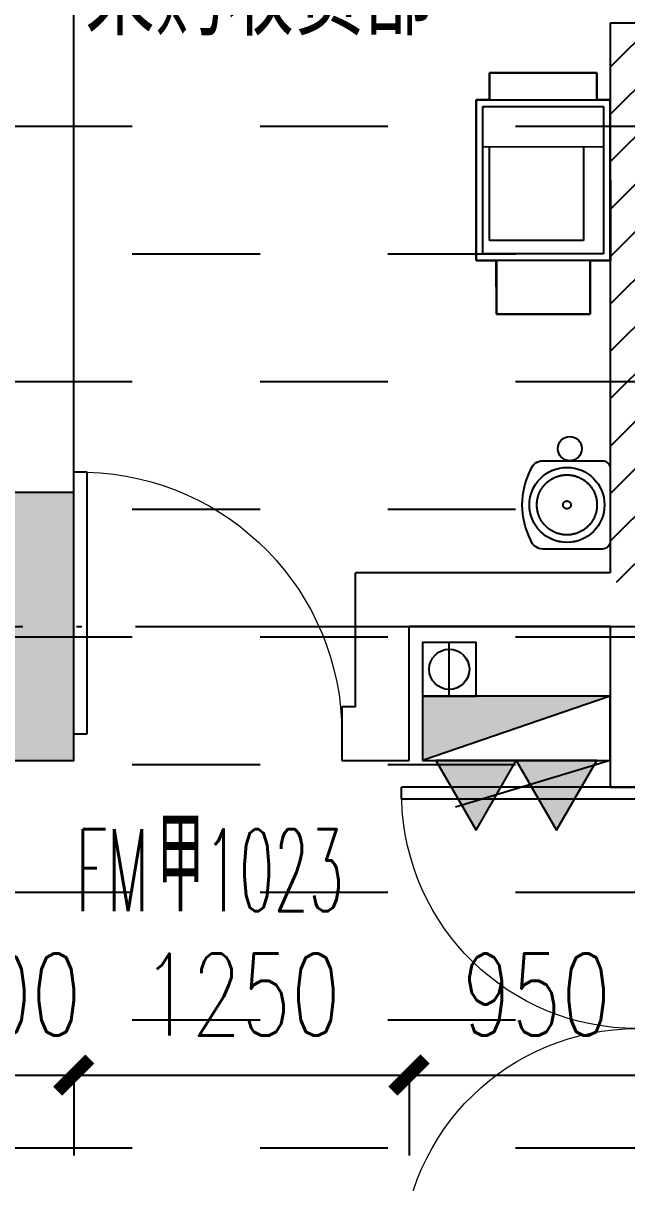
# Model space of a CAD drawing. Header units: millimetres. Extents: x 12325263 to 13848842, y -1463133 to 573208.
# Drawn here: x 12578309 to 12580559, y -821662 to -817337 of the extents above; entities that cross this region are included whole.
import ezdxf
from ezdxf.xclip import XClip

# ---------------------------------------------------------------- set-up
doc = ezdxf.new("R2010")
doc.units = ezdxf.units.MM
doc.header["$LTSCALE"] = 1000
doc.header["$XCLIPFRAME"] = 0
for name, pattern in [('DOTE', [2.42, 2, -0.2, 0.02, -0.2]), ('HIDDEN', [9.525, 6.35, -3.175]), ('HIDDEN2', [4.7625, 3.175, -1.5875])]:
    doc.linetypes.add(name, pattern=pattern)
for name, color, linetype in [('#s-灭火器', 20, 'Continuous'), ('A-ANNO-TEXT', 7, 'Continuous'), ('A-AXIS', 16, 'DOTE'), ('A-COLS', 6, 'Continuous'), ('A-WALL', 5, 'Continuous'), ('A-WALL-PATT', 8, 'Continuous'), ('A_WALL(防火墙)', 151, 'Continuous'), ('DOOR_FIRE', 1, 'Continuous'), ('DOOR_FIRE_TEXT', 7, 'Continuous'), ('EQUIP_消火栓', 7, 'Continuous'), ('fur202301', 252, 'Continuous'), ('PUB_DIM', 83, 'Continuous'), ('PUB_HATCH', 8, 'Continuous'), ('VPIPE-消防高', 3, 'Continuous'), ('WALL', 5, 'Continuous'), ('WALL-SHATCH', 8, 'Continuous'), ('WINDOW', 4, 'Continuous'), ('WINDOW_TEXT', 7, 'Continuous'), ('建筑-楼板开洞', 251, 'Continuous'), ('水条件', 1, 'Continuous')]:
    doc.layers.add(name, color=color, linetype=linetype)
doc.styles.add('_TCH_DIM_T3', font='SIMPLEX.shx', dxfattribs={"width": 0.705882, "bigfont": 'GBCBIG.shx'})
doc.styles.add('_TCH_WINDOW', font='SIMPLEX', dxfattribs={"width": 0.7, "height": 3.5, "bigfont": 'GBCBIG'})
doc.styles.add('TITXV', font='', dxfattribs={"width": 0.7})
doc.styles.get('TITXV').set_extended_font_data('SimSun')
doc.dimstyles.new('_TCH_ARCH&&120', dxfattribs={"dimtxt": 306, "dimasz": 120, "dimexe": 300, "dimexo": 360, "dimgap": 147, "dimtad": 1, "dimdec": 0, "dimzin": 0, "dimdsep": 46, "dimtxsty": '_TCH_DIM_T3', "dimblk": 'ARCHTICK', "dimcen": 0.09, "dimclrt": 7, "dimazin": 2, "dimtfac": 1, "dimtdec": 0, "dimtix": 1, "dimtmove": 2, "dimatfit": 3, "dimfxl": 1, "dimfxlon": 1, "dimtolj": 1, "dimtzin": 0, "dimarcsym": 0})

# ---------------------------------------------------------------- blocks, each defined once
blk = doc.blocks.new('adgshg13-A$C7F010FC0')
at = {"layer": 'WALL-SHATCH'}
h = blk.add_hatch(color=256, dxfattribs=at)
h.dxf.hatch_style = 1
h.paths.add_polyline_path([(-60384.2, -16880.9), (-763.2, 197.5), (12587.6, -13153.3), (12587.6, -157996), (-162964.9, -188820.4), (-171262.4, -180522.9), (-171262.4, -31310.9), (-150707.2, -10755.7), (-131860.1, -7980.9), (-99162.4, -7980.9), (-99162.4, -4980.9), (-76620.4, -4980.9), (-70107.7, -16880.9)], flags=16)
h.paths.add_polyline_path([(-60091.2, -16380.9), (-646.9, 646.9), (12987.6, -12987.6), (12987.6, -158331.9), (-163100.6, -189250.4), (-171662.4, -180688.6), (-171662.4, -31145.2), (-150777.9, -10260.7), (-131896.7, -7480.9), (-99562.4, -7480.9), (-99562.4, -4580.9), (-76365.6, -4580.9), (-69907.5, -16380.9)])
blk = doc.blocks.new('A$C4C7A72D3')
at = {"layer": 'WALL', "color": 1}
blk.add_blockref('adgshg13-A$C7F010FC0', (210433, 205503.6), dxfattribs=at)
blk = doc.blocks.new('qlzw')
at = {"layer": 'A-AXIS'}
blk.add_line((12411416.8, 1062289.8), (12486866.8, 1062289.8), dxfattribs=at)
blk = doc.blocks.new('_FZH')
blk.add_lwpolyline([(-0.5, -0.5), (0.5, -0.5), (0.5, 0.5), (-0.5, 0.5)], close=True)
at = {"layer": 'PUB_HATCH'}
blk.add_solid([(-0.5, -0.5), (0.5, -0.5), (-0.5, 0.5), (0.5, 0.5)], dxfattribs=at)
blk = doc.blocks.new('asdfdsfds')
at = {"layer": 'A-COLS', "xscale": 1000, "yscale": 1000, "zscale": 1000, "rotation": 270}
blk.add_blockref('_FZH', (-26300, 66300), dxfattribs=at)
blk = doc.blocks.new('管位')
at = {"layer": '水条件'}
blk.add_line((12573126, 675360.4), (12573126, 675160.4), dxfattribs=at)
blk.add_lwpolyline([(12573026, 675360.4), (12573226, 675360.4), (12573226, 675160.4), (12573026, 675160.4)], close=True, dxfattribs=at)
blk = doc.blocks.new('灭火器')
at = {"layer": '#s-灭火器', "ltscale": 1000}
for points in [[(292444.1, 59706.6), (292144.1, 59706.6), (292294.1, 59446.8)], [(292744.1, 59706.6), (292444.1, 59706.6), (292594.1, 59446.8)]]:
    blk.add_hatch(color=256, dxfattribs=at).paths.add_polyline_path(points)
for points in [[(292294.1, 59446.8), (292444.1, 59706.6), (292144.1, 59706.6)], [(292594.1, 59446.8), (292744.1, 59706.6), (292444.1, 59706.6)]]:
    blk.add_lwpolyline(points, close=True, dxfattribs=at)
blk = doc.blocks.new('$TWTSYS$00000508')
for p, q in [((-0.5, 0.5), (0.3236, 1.2241)), ((-0.5, 0.5), (-0.5, -0.5)), ((-0.5, -0.5), (0.5, 0.5)), ((0.5, 0.5), (-0.5, 0.5)), ((0.5, -0.5), (0.5, 0.5)), ((-0.5, -0.5), (0.5, -0.5))]:
    blk.add_line(p, q)
blk.add_solid([(0.5, -0.5), (0.5, 0.5), (-0.5, -0.5)])
blk = doc.blocks.new('消火栓')
at = {"layer": '#s-灭火器', "rotation": 180.0000000000001}
blk.add_blockref('灭火器', (12864422.1, 734931.8), dxfattribs=at)
at = {"layer": 'EQUIP_消火栓', "xscale": 700, "yscale": 240, "zscale": 700}
blk.add_blockref('$TWTSYS$00000508', (12571977.9, 675105.2), dxfattribs=at)
blk = doc.blocks.new('asdfasfasdfsdf')
at = {"layer": 'VPIPE-消防高'}
blk.add_circle((11300.1, 48890), 75, dxfattribs=at)
at = {"rotation": 180}
blk.add_blockref('消火栓', (12583528.1, 723775.2), dxfattribs=at)
at = {"layer": '水条件', "xscale": -1, "rotation": 180}
blk.add_blockref('管位', (-12561825.8, 724150.4), dxfattribs=at)
blk = doc.blocks.new('asdgagasdgfgsfhsgh')
at = {"layer": 'fur202301', "ltscale": 2}
for p, q in [((96508.2, -232880), (95908.2, -232880)), ((95908.2, -232930), (95908.2, -232880)), ((95908.2, -232880), (96508.2, -232880)), ((95908.2, -232880), (95908.2, -233380)), ((96508.2, -233380), (96508.2, -232880)), ((96508.2, -232880), (96508.2, -232955)), ((95908.2, -232930), (95808.2, -232930)), ((95808.2, -232930), (95808.2, -233330)), ((95808.2, -233330), (95808.2, -232930)), ((95808.2, -232930), (95908.2, -232930)), ((96708.2, -232955), (96508.2, -232955)), ((96508.2, -232955), (96708.2, -232955)), ((96708.2, -233305), (96708.2, -232955)), ((96708.2, -232955), (96708.2, -233305)), ((96508.2, -233305), (96708.2, -233305)), ((96708.2, -233305), (96508.2, -233305)), ((96508.2, -233305), (96508.2, -233380)), ((95808.2, -233330), (95908.2, -233330)), ((95908.2, -233330), (95808.2, -233330)), ((95908.2, -233380), (95908.2, -233330)), ((95908.2, -233380), (96508.2, -233380)), ((96508.2, -233380), (95908.2, -233380))]:
    blk.add_line(p, q, dxfattribs=at)
at = {"layer": 'fur202301', "linetype": 'HIDDEN'}
for p, q in [((96483.2, -232905), (95933.2, -232905)), ((95933.2, -232905), (95933.2, -233355)), ((96083.2, -232905), (96083.2, -233355)), ((96483.2, -233355), (96483.2, -232905)), ((96433.2, -232930), (96083.2, -232930)), ((96433.2, -233280), (96433.2, -232930)), ((96083.2, -233280), (96433.2, -233280)), ((95933.2, -233355), (96483.2, -233355))]:
    blk.add_line(p, q, dxfattribs=at)
blk = doc.blocks.new('asdgagasdgfg饮水机')
at = {"layer": 'fur202301', "color": 2, "linetype": 'Continuous'}
blk.add_lwpolyline([(-284945.5, 330965), (-284945.5, 330695.4, -0.414214), (-284975.5, 330665.4), (-285196.7, 330665.4, -0.329742), (-285241.8, 330698.8, -0.24073), (-285241.8, 330961.6, -0.329742), (-285196.7, 330995), (-284975.5, 330995, -0.414214), (-284945.5, 330965, -1)], format="xyb", dxfattribs=at)
for centre, radius in [((-285096.1, 331040), 45), ((-285106.9, 330830.2), 140)]:
    blk.add_circle(centre, radius, dxfattribs=at)
at = {"layer": 'fur202301', "color": 8, "linetype": 'HIDDEN2', "lineweight": -3}
for radius in [112, 14.7]:
    blk.add_circle((-285106.9, 330830.2), radius, dxfattribs=at)
blk = doc.blocks.new('asdgagjiaju')
at = {"layer": 'fur202301', "ltscale": 2, "extrusion": (-2.17033e-40, -1.88745e-44, -1)}
for p, q in [((12577364.8, -816499.4), (12577764.8, -816499.2)), ((12577764.8, -816499.2), (12577364.8, -816499.4)), ((12577364.8, -816599.4), (12577364.8, -816499.4)), ((12577364.8, -816499.4), (12577364.8, -816599.4)), ((12577764.8, -816499.2), (12577764.8, -816599.2)), ((12577764.8, -816599.2), (12577764.8, -816499.2)), ((12577314.8, -816599.4), (12577814.8, -816599.2)), ((12577315.1, -817199.4), (12577314.8, -816599.4)), ((12577364.8, -816599.4), (12577314.8, -816599.4)), ((12577314.8, -816599.4), (12577315.1, -817199.4)), ((12577814.8, -816599.2), (12577764.8, -816599.2)), ((12577814.8, -816599.2), (12577815.1, -817199.2)), ((12577815.1, -817199.2), (12577814.8, -816599.2)), ((12577815.1, -817199.2), (12577315.1, -817199.4)), ((12577315.1, -817199.4), (12577390.1, -817199.4)), ((12577390.2, -817399.4), (12577390.1, -817199.4)), ((12577390.1, -817199.4), (12577390.2, -817399.4)), ((12577740.1, -817199.2), (12577740.2, -817399.2)), ((12577740.2, -817399.2), (12577740.1, -817199.2)), ((12577740.1, -817199.2), (12577815.1, -817199.2)), ((12577740.2, -817399.2), (12577390.2, -817399.4)), ((12577390.2, -817399.4), (12577740.2, -817399.2))]:
    blk.add_line(p, q, dxfattribs=at)
at = {"layer": 'fur202301', "linetype": 'HIDDEN', "extrusion": (-2.17033e-40, -1.88745e-44, -1)}
for p, q in [((12577339.8, -816624.4), (12577789.8, -816624.2)), ((12577340.1, -817174.4), (12577339.8, -816624.4)), ((12577789.8, -816624.2), (12577790.1, -817174.2)), ((12577339.9, -816774.4), (12577789.9, -816774.2)), ((12577365.1, -817124.4), (12577364.9, -816774.4)), ((12577714.9, -816774.2), (12577715.1, -817124.2)), ((12577715.1, -817124.2), (12577365.1, -817124.4)), ((12577790.1, -817174.2), (12577340.1, -817174.4))]:
    blk.add_line(p, q, dxfattribs=at)
at = {"layer": 'fur202301', "linetype": 'Continuous'}
blk.add_lwpolyline([(12577814.7, -817975.4), (12577814.8, -818245, -0.414214), (12577784.8, -818275), (12577563.6, -818275.1, -0.329742), (12577518.4, -818241.7, -0.24073), (12577518.3, -817978.9, -0.329742), (12577563.5, -817945.5), (12577784.7, -817945.4, -0.414214), (12577814.7, -817975.4, -1)], format="xyb", dxfattribs=at)
for centre, radius in [((12577664.1, -817900.4), 45), ((12577653.3, -818110.3), 140)]:
    blk.add_circle(centre, radius, dxfattribs=at)
at = {"layer": 'fur202301', "linetype": 'HIDDEN2', "lineweight": -3}
for radius in [112, 14.7]:
    blk.add_circle((12577653.3, -818110.3), radius, dxfattribs=at)
blk = doc.blocks.new('sdfgsdffhg')
at = {"layer": 'fur202301'}
blk.add_blockref('asdgagjiaju', (-12578401.5, 873033.5), dxfattribs=at)
at = {"layer": 'fur202301', "extrusion": (-2.17033e-40, -1.88745e-44, -1), "rotation": 269.9716236165125}
blk.add_blockref('asdgagasdgfgsfhsgh', (234014.2, 152226.9), dxfattribs=at)
at = {"layer": 'fur202301', "rotation": 0.0228526129487273}
blk.add_blockref('asdgagasdgfg饮水机', (284490.7, -275793.2), dxfattribs=at)
blk = doc.blocks.new('_ArchTick')
at = {"color": 0, "linetype": 'ByBlock', "const_width": 0.4}
blk.add_lwpolyline([(-0.5, -0.5), (0.5, 0.5)], dxfattribs=at)
blk = doc.blocks.new('*D4657')
at = {"layer": 'Defpoints', "color": 0, "transparency": 16777216}
for p in [(12577996.8, -819886.8), (12578496.9, -819886.8), (12578496.9, -821260)]:
    blk.add_point(p, dxfattribs=at)
at = {"layer": 'PUB_DIM', "color": 0, "lineweight": -2, "transparency": 16777216}
for p, q in [((12577996.8, -821260), (12577876.8, -821260)), ((12577996.8, -821259), (12577996.8, -821560)), ((12577996.8, -821260), (12578496.9, -821260)), ((12578496.9, -821259), (12578496.9, -821560)), ((12578496.9, -821260), (12578616.9, -821260))]:
    blk.add_line(p, q, dxfattribs=at)
at = {"layer": 'PUB_DIM', "color": 0, "lineweight": -2, "transparency": 16777216, "xscale": 120, "yscale": 120, "zscale": 120}
blk.add_blockref('_ArchTick', (12577996.8, -821260), dxfattribs=at)
at = {"layer": 'PUB_DIM', "color": 0, "lineweight": -2, "transparency": 16777216, "xscale": 120, "yscale": 120, "zscale": 120, "rotation": 180}
blk.add_blockref('_ArchTick', (12578496.9, -821260), dxfattribs=at)
at = {"layer": 'PUB_DIM', "color": 7, "transparency": 16777216, "insert": (12578246.9, -820960), "char_height": 306, "attachment_point": 5, "style": '_TCH_DIM_T3'}
blk.add_mtext('\\A1;500', dxfattribs=at)
blk = doc.blocks.new('*D4658')
at = {"layer": 'Defpoints', "color": 0, "transparency": 16777216}
for p in [(12578496.9, -819886.8), (12579746.9, -819886.8), (12579746.9, -821260)]:
    blk.add_point(p, dxfattribs=at)
at = {"layer": 'PUB_DIM', "color": 0, "lineweight": -2, "transparency": 16777216}
for p, q in [((12578496.9, -821259), (12578496.9, -821560)), ((12578496.9, -821260), (12579746.9, -821260)), ((12579746.9, -821259), (12579746.9, -821560))]:
    blk.add_line(p, q, dxfattribs=at)
at = {"layer": 'PUB_DIM', "color": 0, "lineweight": -2, "transparency": 16777216, "xscale": 120, "yscale": 120, "zscale": 120, "rotation": 180}
blk.add_blockref('_ArchTick', (12578496.9, -821260), dxfattribs=at)
at = {"layer": 'PUB_DIM', "color": 0, "lineweight": -2, "transparency": 16777216, "xscale": 120, "yscale": 120, "zscale": 120}
blk.add_blockref('_ArchTick', (12579746.9, -821260), dxfattribs=at)
at = {"layer": 'PUB_DIM', "color": 7, "transparency": 16777216, "insert": (12579121.9, -820960), "char_height": 306, "attachment_point": 5, "style": '_TCH_DIM_T3'}
blk.add_mtext('\\A1;1250', dxfattribs=at)
blk = doc.blocks.new('*D4659')
at = {"layer": 'Defpoints', "color": 0, "transparency": 16777216}
for p in [(12579746.9, -819886.8), (12580697.1, -819886.8), (12580697.1, -821260)]:
    blk.add_point(p, dxfattribs=at)
at = {"layer": 'PUB_DIM', "color": 0, "lineweight": -2, "transparency": 16777216}
for p, q in [((12579746.9, -821259), (12579746.9, -821560)), ((12579746.9, -821260), (12580697.1, -821260)), ((12580697.1, -821259), (12580697.1, -821560))]:
    blk.add_line(p, q, dxfattribs=at)
at = {"layer": 'PUB_DIM', "color": 0, "lineweight": -2, "transparency": 16777216, "xscale": 120, "yscale": 120, "zscale": 120, "rotation": 180}
blk.add_blockref('_ArchTick', (12579746.9, -821260), dxfattribs=at)
at = {"layer": 'PUB_DIM', "color": 0, "lineweight": -2, "transparency": 16777216, "xscale": 120, "yscale": 120, "zscale": 120}
blk.add_blockref('_ArchTick', (12580697.1, -821260), dxfattribs=at)
at = {"layer": 'PUB_DIM', "color": 7, "transparency": 16777216, "insert": (12580222, -820960), "char_height": 306, "attachment_point": 5, "style": '_TCH_DIM_T3'}
blk.add_mtext('\\A1;950', dxfattribs=at)
blk = doc.blocks.new('$DorLib2D$00000001')
for p, q in [((0.45, 0.975), (0.5, 0.975)), ((0.45, 0), (0.45, 0.975)), ((0.5, 0), (0.5, 0.975)), ((0.5, 0), (0.45, 0))]:
    blk.add_line(p, q)
at = {"lineweight": 13}
blk.add_arc((0.475, 0), 0.975, 91.4693, 180, dxfattribs=at)
blk = doc.blocks.new('$DorLib2D$00000002')
for p, q in [((-0.5, 0), (-0.5, 0.4875)), ((-0.475, 0.4875), (-0.5, 0.4875)), ((-0.475, 0), (-0.475, 0.4875)), ((0.475, 0), (0.475, 0.4875)), ((0.475, 0.4875), (0.5, 0.4875)), ((0.5, 0), (0.5, 0.4875)), ((-0.5, 0), (-0.475, 0)), ((0.5, 0), (0.475, 0))]:
    blk.add_line(p, q)
at = {"lineweight": 13}
for centre, start, end in [((-0.4875, 0), 0, 88.5307), ((0.4875, 0), 91.4693, 180)]:
    blk.add_arc(centre, 0.4875, start, end, dxfattribs=at)

msp = doc.modelspace()

# ---------------------------------------------------------------- block references
ref = msp.add_blockref('A$C4C7A72D3', (12385714.9, -906209.5), dxfattribs=dict(rotation=350.041249254255))
XClip(ref).set_block_clipping_path([(223442.8584877662, 85923.1187333744), (220542.7961432356, 85923.1422391906), (220542.8579492103, 89292.823275506), (211526.9150355905, 89292.8101311298), (210631.4331447985, 94392.8080583527), (206113.3685902953, 94392.8025418455), (206001.4315187763, 95030.3127344656), (204376.2826588508, 94744.9613686837), (203364.4570056833, 100506.9030052917), (197947.3947122637, 99555.7482674252), (192482.3428474721, 130679.4765393781), (190118.7804593667, 130264.4504016289), (191623.4071957469, 121695.6427078634), (177046.6486519482, 119136.2011700841), (175707.6223907359, 126760.8483765714), (173902.988371335, 128026.4039125028), (169528.3854461554, 127258.2903269802), (169070.0967394859, 129868.3614864857), (163308.2517458182, 128856.6693391807), (163766.52659606, 126246.6171700556), (159679.1795131005, 125528.9180921423), (170669.6888374612, 62935.797914044), (167222.1989369914, 62330.4650948944), (167939.7759490944, 58243.6808593175), (171386.9528796654, 58848.2912487988), (172857.0656793863, 50477.0032648193), (165962.5026008021, 49266.4230898353), (168037.7813034765, 37447.1796448426), (140649.9584970828, 32638.2390106404), (115387.9799239188, 28202.5781787895), (95598.7254695911, 140907.4332163476), (226939.476109907, 163968.8668500402), (240128.6952811591, 88852.8973128139)])

# ---------------------------------------------------------------- next in the draw order: hatches: boundary and pattern name
at = {"layer": '建筑-楼板开洞'}
h = msp.add_hatch(dxfattribs=at)
h.set_pattern_fill('DASH', color=256, scale=500)
h.set_pattern_definition([(0, (0, 0), (476.25, 476.25), [476.25, -476.25])])
h.paths.add_polyline_path([(12597696.7, -842386.8), (12590696.8, -842386.9), (12590697.1, -843986.8), (12595796.8, -843986.9), (12595797.1, -849736.9), (12588796.8, -849736.8), (12588796.8, -851936.8), (12564896.8, -851936.8), (12564896.8, -816186.8), (12568846.8, -816186.8), (12568846.8, -816040), (12568846.8, -807536.8), (12574696.8, -807536.8), (12574696.8, -810386.8), (12575896.8, -810386.8), (12579055.2, -810386.8), (12580496.9, -811828.2), (12580696.9, -819086.9), (12595696.9, -819086.7), (12595696.9, -812786.8), (12597696.7, -812786.8)])

# ---------------------------------------------------------------- next in the draw order: block references
at = {"color": 2}
msp.add_blockref('qlzw', (133430, -1881876.5), dxfattribs=at)
for name, p in [('asdfdsfds', (12604296.8, -885886.8)), ('asdfasfasdfsdf', (12568596.8, -868636.8))]:
    msp.add_blockref(name, p)

# ---------------------------------------------------------------- next in the draw order: block references
msp.add_blockref('sdfgsdffhg', (12581083.9, -874056.8, 0))

# ---------------------------------------------------------------- next in the draw order: hatches: boundary and pattern name
at = {"layer": 'A-WALL-PATT'}
h = msp.add_hatch(dxfattribs=at)
h.set_pattern_fill('普通砖', color=256, scale=50, style=0)
h.set_pattern_definition([(45, (0, 89.76), (-88.388383, 88.388383), [])])
h.paths.add_polyline_path([(12580696.9, -819486.8), (12580696.9, -817337.2), (12580496.9, -817337.2), (12580496.9, -819386.8), (12580563.6, -819486.8)])

# ---------------------------------------------------------------- next in the draw order: linework, layer by layer
at = {"layer": 'A-WALL'}
for p, q in [((12578496.9, -819886.8), (12578496.9, -810386.8)), ((12580496.9, -819386.8), (12579546.9, -819386.8)), ((12579546.9, -819886.8), (12579546.9, -819386.8)), ((12580496.9, -819586.8), (12579746.9, -819586.8)), ((12579746.9, -820086.8), (12579746.9, -819586.8)), ((12580496.9, -819586.8), (12580496.9, -820186.6)), ((12578496.9, -820086.8), (12578496.9, -819886.8)), ((12579546.9, -819886.8), (12579496.9, -819886.8)), ((12579496.9, -819886.8), (12579496.9, -820086.8)), ((12577446.8, -820086.8), (12578396.9, -820086.8)), ((12578396.9, -820086.8), (12578496.9, -820086.8)), ((12579496.9, -820086.8), (12579746.9, -820086.8)), ((12580496.9, -820186.6), (12580696.9, -820186.6))]:
    msp.add_line(p, q, dxfattribs=at)
at = {"layer": 'A_WALL(防火墙)'}
for p, q in [((12580696.9, -817337.2), (12580496.9, -817337.2)), ((12580496.9, -817337.2), (12580496.9, -819386.8))]:
    msp.add_line(p, q, dxfattribs=at)

# ---------------------------------------------------------------- next in the draw order: block references
at = {"layer": 'DOOR_FIRE', "xscale": 1000, "yscale": -1000, "zscale": 200, "rotation": 180.0000000010352}
msp.add_blockref('$DorLib2D$00000001', (12578996.9, -819986.8), dxfattribs=at)
at = {"layer": 'WINDOW'}
ref = msp.add_blockref('$DorLib2D$00000002', (12580596.9, -821086.6), dxfattribs=dict(at, xscale=-1800, yscale=1800, zscale=200, rotation=90))
ref.add_attrib('A', 'M1823', (12581155.8, -821425), dxfattribs={"layer": 'WINDOW_TEXT', "height": 306, "rotation": 90, "style": '_TCH_WINDOW', "width": 0.494118})

# ---------------------------------------------------------------- next in the draw order: texts
at = {"layer": 'A-ANNO-TEXT', "style": 'TITXV', "width": 0.7}
msp.add_text('采购收货部', height=271.9, dxfattribs=at).set_placement((12578540, -817353.1, 0))
at = {"layer": 'DOOR_FIRE_TEXT', "style": '_TCH_WINDOW'}
for s, height, width, p in [('甲', 347.2, 0.7, (12578807.6, -820649.1)), ('FM', 306, 0.494118, (12578505.2, -820649.1)), ('1023', 306, 0.494118, (12578984.6, -820649.1))]:
    msp.add_text(s, height=height, rotation=0, dxfattribs=dict(at, width=width)).set_placement(p)

# ---------------------------------------------------------------- next in the draw order: dimensions: what is measured, and where the dimension line sits
at = {"layer": 'PUB_DIM'}
for p1, p2, picture, middle in [((12577996.8, -819886.8), (12578496.9, -819886.8), '*D4657', (12578246.9, -820960)), ((12578496.9, -819886.8), (12579746.9, -819886.8), '*D4658', (12579121.9, -820960)), ((12579746.9, -819886.8), (12580697.1, -819886.8), '*D4659', (12580222, -820960))]:
    dim = msp.add_aligned_dim(p1=p1, p2=p2, distance=-1373.2, dimstyle='_TCH_ARCH&&120', dxfattribs=at)
    dim.commit()
    dim.dimension.update_dxf_attribs({"geometry": picture, "text_midpoint": middle})

doc.saveas('drawing.dxf')
